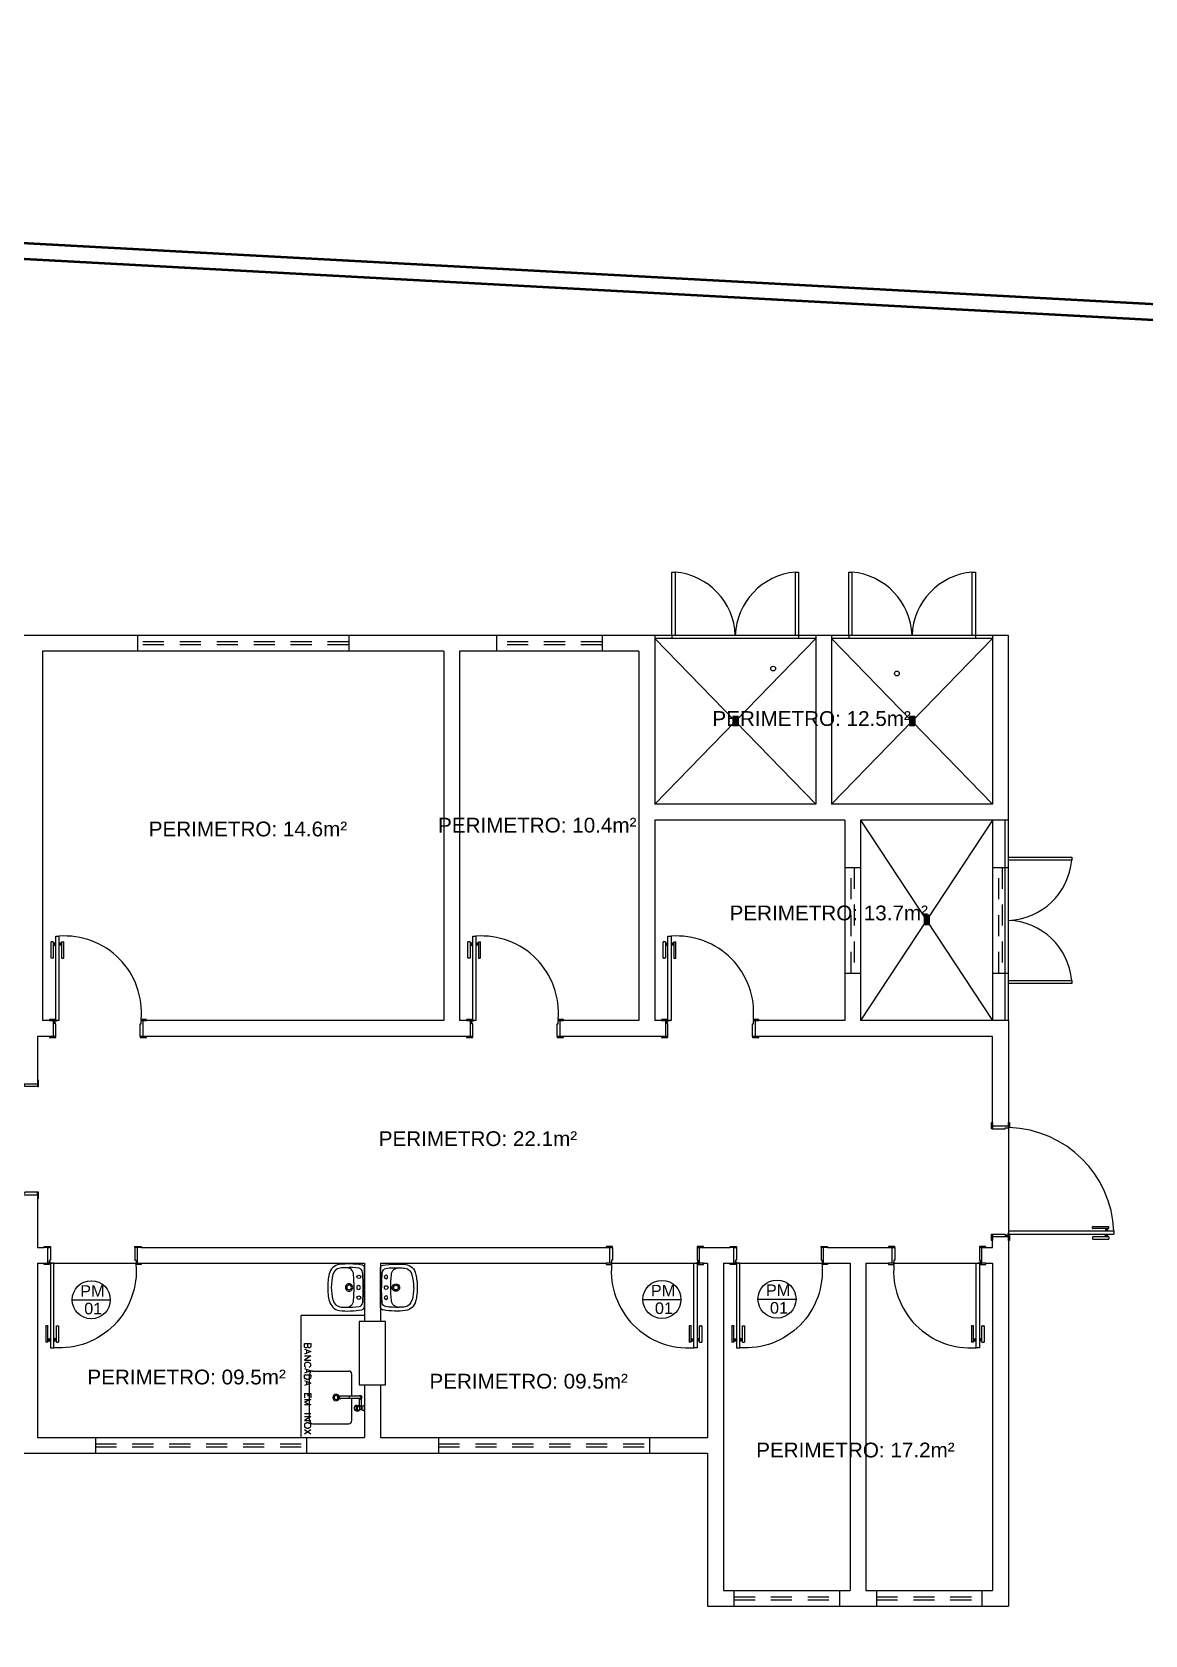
# Model space of a CAD drawing. Header units: millimetres. Extents: x 2125 to 3408, y 1171 to 1686.
# Drawn here: x 2162.32 to 2172.87, y 1482.67 to 1497.86 of the extents above; entities that cross this region are included whole.
import ezdxf

# ---------------------------------------------------------------- set-up
doc = ezdxf.new("R2010")
doc.units = ezdxf.units.MM
doc.linetypes.add('CONTORNO_QUADRO_T', pattern=[0.35, 0.2, -0.15])
for name, color, linetype in [('APCOZ', 7, 'Continuous'), ('APCOZ-I', 251, 'Continuous'), ('at_Entity', 7, 'Continuous'), ('ESQUADRIA', 3, 'Continuous'), ('ESQUADRIAS', 7, 'Continuous'), ('Esquadrias portas', 7, 'Continuous'), ('Esquadrias_Portas', 2, 'Continuous'), ('JANELA2', 1, 'Continuous'), ('Layout_Equipamentos', 7, 'Continuous'), ('PAREDE', 4, 'Continuous'), ('soleira piso', 7, 'Continuous'), ('TEXTO01', 7, 'Continuous'), ('TEXTO03', 2, 'Continuous'), ('VIDRO', 7, 'Continuous')]:
    doc.layers.add(name, color=color, linetype=linetype)
doc.styles.add('TEXTO1', font='swissko.ttf', dxfattribs={"width": 0.6, "height": 0.1})

# ---------------------------------------------------------------- blocks, each defined once
blk = doc.blocks.new('P80_02')
at = {"layer": 'ESQUADRIAS', "color": 3, "linetype": 'Continuous'}
for p, q in [((-0.02, 0.67), (-0.02, 0.821)), ((0, 0.821), (0, 0.67)), ((0.023, 0.78), (0.023, 0.82)), ((0.057, 0.78), (0.057, 0.82)), ((0.08, 0.821), (0.08, 0.67)), ((0.1, 0.67), (0.1, 0.821)), ((-0.003, 0.667), (-0.017, 0.667)), ((0.083, 0.667), (0.097, 0.667))]:
    blk.add_line(p, q, dxfattribs=at)
at = {"layer": 'ESQUADRIAS', "color": 3}
for p, q in [((0, 0.821), (-0.02, 0.821)), ((0, 0.81), (0.023, 0.81)), ((0, 0.8), (0.023, 0.8)), ((0, 0.79), (0.023, 0.79)), ((0.023, 0.82), (0.025, 0.82)), ((0.023, 0.78), (0.025, 0.78)), ((0.057, 0.82), (0.055, 0.82)), ((0.057, 0.78), (0.055, 0.78)), ((0.08, 0.81), (0.057, 0.81)), ((0.08, 0.8), (0.057, 0.8)), ((0.08, 0.79), (0.057, 0.79)), ((0.08, 0.821), (0.1, 0.821))]:
    blk.add_line(p, q, dxfattribs=at)
at = {"layer": 'ESQUADRIAS', "color": 2}
for p, q in [((0.025, 0.075), (0.025, 0.875)), ((0.025, 0.875), (0.055, 0.875)), ((0.055, 0.875), (0.055, 0.075)), ((0.055, 0.075), (0.025, 0.075))]:
    blk.add_line(p, q, dxfattribs=at)
at = {"layer": 'ESQUADRIAS'}
for p, q in [((0.016, 0.059), (0.016, 0.062)), ((0.032, 0.074), (0.029, 0.074))]:
    blk.add_line(p, q, dxfattribs=at)
at = {"layer": 'ESQUADRIAS', "color": 3}
for points in [[(0.015, 0.085), (-0.035, 0.085), (-0.035, 0.075), (0.015, 0.075)], [(0.885, 0.085), (0.835, 0.085), (0.835, 0.075), (0.885, 0.075)], [(0.025, -0.075), (0, -0.075), (-0.035, -0.075), (-0.035, -0.085), (0.025, -0.085)], [(0.885, -0.075), (0.825, -0.075), (0.825, -0.085), (0.885, -0.085)]]:
    blk.add_lwpolyline(points, close=True, dxfattribs=at)
at = {"layer": 'ESQUADRIAS', "color": 2}
for points in [[(0.025, 0.045), (0.015, 0.045), (0.015, 0.075), (0, 0.075), (0, -0.075), (0.025, -0.075)], [(0.825, 0.045), (0.835, 0.045), (0.835, 0.075), (0.85, 0.075), (0.85, -0.075), (0.825, -0.075)]]:
    blk.add_lwpolyline(points, close=True, dxfattribs=at)
at = {"layer": 'ESQUADRIAS', "color": 1}
for points in [[(0.016, 0.071, -0.236068), (0.015, 0.073), (0.015, 0.07), (0.015, 0.05), (0.016, 0.05)], [(0.02, 0.074, 0.236068), (0.017, 0.075), (0.02, 0.075), (0.04, 0.075), (0.04, 0.074)]]:
    blk.add_lwpolyline(points, format="xyb", close=True, dxfattribs=at)
at = {"layer": 'ESQUADRIAS'}
for points in [[(0.017, 0.063), (0.016, 0.062), (0.016, 0.062)], [(0.017, 0.058), (0.016, 0.059), (0.016, 0.059)], [(0.017, 0.06), (0.017, 0.06), (0.017, 0.058), (0.017, 0.058), (0.017, 0.063), (0.017, 0.063), (0.017, 0.06), (0.017, 0.06)], [(0.028, 0.073), (0.029, 0.074), (0.029, 0.074)], [(0.03, 0.073), (0.03, 0.073), (0.033, 0.073), (0.033, 0.073), (0.028, 0.073), (0.028, 0.073), (0.03, 0.073), (0.03, 0.073)], [(0.033, 0.073), (0.032, 0.074), (0.032, 0.074)]]:
    blk.add_lwpolyline(points, dxfattribs=at)
at = {"layer": 'ESQUADRIAS', "color": 1}
blk.add_circle((0.017, 0.073), 0.0025, dxfattribs=at)
at = {"layer": 'ESQUADRIAS'}
blk.add_arc((0.108, 0.148), 0.729, 355.0636, 94.2065, dxfattribs=at)
at = {"layer": 'ESQUADRIAS', "color": 3, "linetype": 'Continuous'}
for centre, start, end in [((-0.017, 0.67), 180, 260.5377), ((-0.003, 0.67), 260.5377, 360), ((0.083, 0.67), 180, 279.4623), ((0.097, 0.67), 279.4623, 0)]:
    blk.add_arc(centre, 0.003, start, end, dxfattribs=at)
blk = doc.blocks.new('new block2')
at = {"layer": 'ESQUADRIAS', "color": 3, "linetype": 'Continuous'}
for p, q in [((-0.135, 0.96), (-0.135, 1.111)), ((-0.115, 1.111), (-0.115, 0.96)), ((-0.092, 1.07), (-0.092, 1.11)), ((-0.058, 1.07), (-0.058, 1.11)), ((-0.035, 1.111), (-0.035, 0.96)), ((-0.015, 0.96), (-0.015, 1.111)), ((-0.118, 0.957), (-0.132, 0.957)), ((-0.032, 0.957), (-0.018, 0.957))]:
    blk.add_line(p, q, dxfattribs=at)
at = {"layer": 'ESQUADRIAS', "color": 3}
for p, q in [((-0.115, 1.111), (-0.135, 1.111)), ((-0.115, 1.1), (-0.092, 1.1)), ((-0.115, 1.09), (-0.092, 1.09)), ((-0.115, 1.08), (-0.092, 1.08)), ((-0.092, 1.11), (-0.09, 1.11)), ((-0.092, 1.07), (-0.09, 1.07)), ((-0.058, 1.11), (-0.06, 1.11)), ((-0.058, 1.07), (-0.06, 1.07)), ((-0.035, 1.1), (-0.058, 1.1)), ((-0.035, 1.09), (-0.058, 1.09)), ((-0.035, 1.08), (-0.058, 1.08)), ((-0.035, 1.111), (-0.015, 1.111))]:
    blk.add_line(p, q, dxfattribs=at)
at = {"layer": 'ESQUADRIAS', "color": 2}
for p, q in [((-0.09, 1.16), (-0.09, 0.16)), ((-0.09, 1.16), (-0.06, 1.16)), ((-0.06, 0.16), (-0.06, 1.16)), ((-0.09, 0.16), (-0.06, 0.16))]:
    blk.add_line(p, q, dxfattribs=at)
at = {"layer": 'ESQUADRIAS'}
for p, q in [((-0.066, 0.159), (-0.063, 0.159)), ((-0.052, 0.144), (-0.052, 0.147))]:
    blk.add_line(p, q, dxfattribs=at)
at = {"layer": 'ESQUADRIAS', "color": 3}
for points in [[(-1.12, 0.17), (-1.07, 0.17), (-1.07, 0.16), (-1.12, 0.16)], [(-0.05, 0.17), (0, 0.17), (0, 0.16), (-0.05, 0.16)], [(-1.12, 0.01), (-1.06, 0.01), (-1.06, 0), (-1.12, 0)], [(-0.06, 0.01), (-0.035, 0.01), (0, 0.01), (0, 0), (-0.06, 0)]]:
    blk.add_lwpolyline(points, close=True, dxfattribs=at)
at = {"layer": 'ESQUADRIAS', "color": 2}
for points in [[(-1.06, 0.13), (-1.07, 0.13), (-1.07, 0.16), (-1.085, 0.16), (-1.085, 0.01), (-1.06, 0.01)], [(-0.06, 0.13), (-0.05, 0.13), (-0.05, 0.16), (-0.035, 0.16), (-0.035, 0.01), (-0.06, 0.01)]]:
    blk.add_lwpolyline(points, close=True, dxfattribs=at)
at = {"layer": 'ESQUADRIAS', "color": 1}
for points in [[(-0.054, 0.159, -0.236068), (-0.052, 0.16), (-0.055, 0.16), (-0.075, 0.16), (-0.075, 0.159)], [(-0.051, 0.156, 0.236068), (-0.05, 0.158), (-0.05, 0.155), (-0.05, 0.135), (-0.051, 0.135)]]:
    blk.add_lwpolyline(points, format="xyb", close=True, dxfattribs=at)
at = {"layer": 'ESQUADRIAS'}
for points in [[(-0.067, 0.158), (-0.066, 0.159), (-0.066, 0.159)], [(-0.065, 0.158), (-0.065, 0.158), (-0.067, 0.158), (-0.067, 0.158), (-0.062, 0.158), (-0.062, 0.158), (-0.065, 0.158), (-0.065, 0.158)], [(-0.062, 0.158), (-0.063, 0.159), (-0.063, 0.159)], [(-0.052, 0.148), (-0.052, 0.147), (-0.051, 0.147)], [(-0.052, 0.145), (-0.052, 0.145), (-0.052, 0.143), (-0.052, 0.143), (-0.052, 0.148), (-0.052, 0.148), (-0.052, 0.145), (-0.052, 0.145)], [(-0.052, 0.143), (-0.052, 0.144), (-0.051, 0.144)]]:
    blk.add_lwpolyline(points, dxfattribs=at)
at = {"layer": 'ESQUADRIAS', "color": 1}
blk.add_circle((-0.052, 0.158), 0.0025, dxfattribs=at)
at = {"layer": 'ESQUADRIAS', "color": 3, "linetype": 'Continuous'}
for centre, start, end in [((-0.132, 0.96), 180, 260.5377), ((-0.118, 0.96), 260.5377, 360), ((-0.032, 0.96), 180, 279.4623), ((-0.018, 0.96), 279.4623, 0)]:
    blk.add_arc(centre, 0.003, start, end, dxfattribs=at)
at = {"layer": 'Esquadrias portas'}
blk.add_arc((-0.047, 0.137), 1.024, 92.4121, 178.1744, dxfattribs=at)
blk = doc.blocks.new('new block12')
at = {"layer": 'at_Entity', "color": 0}
for p, q in [((-0.19, 0), (0, 0)), ((-0.114, 0.055), (-0.108, 0.066)), ((-0.108, 0.042), (-0.114, 0.055)), ((-0.108, 0.066), (-0.097, 0.072)), ((-0.097, 0.036), (-0.108, 0.042)), ((-0.097, 0.072), (-0.085, 0.066)), ((-0.085, 0.042), (-0.097, 0.036)), ((-0.085, 0.066), (-0.08, 0.055)), ((-0.08, 0.055), (-0.085, 0.042)), ((-0.063, 0), (0.125, 0)), ((0, 0), (0.193, 0)), ((0.083, 0.055), (0.087, 0.066)), ((0.087, 0.042), (0.083, 0.055)), ((0.087, 0.066), (0.099, 0.072)), ((0.099, 0.036), (0.087, 0.042)), ((0.099, 0.072), (0.11, 0.066)), ((0.11, 0.042), (0.099, 0.036)), ((0.11, 0.066), (0.116, 0.055)), ((0.116, 0.055), (0.11, 0.042))]:
    blk.add_line(p, q, dxfattribs=at)
for centre, radius, start, end in [((-0.104, 0.219), 0.117, 102.514, 169.9443), ((-0.012, -0.125), 0.474, 88.698, 104.4219), ((0.014, -0.261), 0.577, 91.3524, 103.5038), ((0.01, -0.125), 0.474, 75.6368, 91.3415), ((-0.013, -0.257), 0.572, 76.4579, 88.6966), ((0.108, 0.225), 0.111, 7.7196, 79.5925), ((0.53, 0.153), 0.754, 173.4134, 189.6929), ((0.425, 0.149), 0.614, 177.3231, 189.2415), ((0.123, 0.188), 0.311, 171.3221, 181.8265), ((-0.117, 0.174), 0.0716, 176.6025, 219.5997), ((-0.102, 0.216), 0.0847, 102.9461, 167.2809), ((-0.001, 0.147), 0.0349, 150.0032, 209.9968), ((-0.001, 0.147), 0.0349, 90, 149.9929), ((-0.001, 0.147), 0.0222, 90, 180), ((-0.001, 0.147), 0.0349, 29.9968, 89.9993), ((-0.001, 0.147), 0.0222, 360, 90), ((-0.001, 0.147), 0.0349, 330.0032, 29.9968), ((0.105, 0.222), 0.0784, 8.4194, 78.3837), ((0.108, 0.173), 0.0781, 324.6525, 2.8394), ((-0.262, 0.132), 0.45, 349.782, 5.7972), ((-0.133, 0.188), 0.319, 357.9946, 8.1696), ((-0.531, 0.154), 0.753, 350.2791, 6.5765), ((-0.165, 0.045), 0.0522, 200.5417, 238.93), ((-0.143, 0.057), 0.0385, 188.7558, 265.6127), ((-0.121, 0.171), 0.0667, 220.3438, 269.4487), ((-0.007, 1.728), 1.716, 265.3753, 270.2103), ((0.002, 1.574), 1.475, 265.1896, 269.9391), ((-0.001, 0.147), 0.0349, 209.9968, 269.9993), ((-0.001, 0.147), 0.0222, 180, 270), ((-0.001, 0.056), 0.018, 150.0128, 209.9872), ((-0.001, 0.056), 0.018, 90, 150.0398), ((-0.001, 0.056), 0.018, 210.0191, 270.0367), ((-0.001, 0.147), 0.0222, 270.0097, 360), ((-0.001, 0.147), 0.0349, 270, 329.9929), ((-0.001, 1.452), 1.353, 270.0208, 275.0951), ((-0.001, 0.056), 0.018, 30.0191, 90.0367), ((-0.001, 0.056), 0.018, 270, 330.0398), ((-0.001, 1.892), 1.879, 270, 274.4144), ((-0.001, 0.056), 0.018, 330.0128, 29.9872), ((0.123, 0.168), 0.0631, 266.7732, 320.7547), ((0.141, 0.059), 0.0402, 273.114, 350.3928), ((0.174, 0.034), 0.0386, 297.8673, 348.5693)]:
    blk.add_arc(centre, radius, start, end, dxfattribs=at)
blk = doc.blocks.new('new block20')
at = {"layer": 'at_Entity', "color": 0}
for p, q in [((0.026, 0.048), (-0.024, 0.048)), ((-0.024, 0.048), (-0.024, -0.039)), ((0.026, 0.039), (-0.024, 0.039)), ((0.026, 0.031), (-0.024, 0.031)), ((0.026, 0.02), (-0.024, 0.02)), ((0.026, 0.01), (-0.024, 0.01)), ((0.026, 0.001), (-0.024, 0.001)), ((0.026, 0.048), (0.026, -0.039)), ((0.026, -0.01), (-0.024, -0.01)), ((0.026, -0.02), (-0.024, -0.02)), ((0.026, -0.031), (-0.024, -0.031)), ((-0.024, -0.039), (0.026, -0.039))]:
    blk.add_line(p, q, dxfattribs=at)

msp = doc.modelspace()

# ---------------------------------------------------------------- hatches: boundary and pattern name
at = {"layer": 'TEXTO01'}
h = msp.add_hatch(dxfattribs=at)
h.set_pattern_fill('ANGLE', color=256)
h.set_pattern_definition([(0, (-115.812, 609.221), (0, 6.985), [5.08, -1.905]), (90, (-115.812, 609.221), (-6.985, 4e-16), [5.08, -1.905])])
h.paths.add_polyline_path([(2169.368, 1491.8265, 1), (2169.3224, 1491.8265, 1)])
h = msp.add_hatch(dxfattribs=at)
h.set_pattern_fill('ANGLE', color=256)
h.set_pattern_definition([(0, (-114.639, 609.1746), (0, 6.985), [5.08, -1.905]), (90, (-114.639, 609.1746), (-6.985, 4e-16), [5.08, -1.905])])
h.paths.add_polyline_path([(2170.5409, 1491.7801, 1), (2170.4953, 1491.7801, 1)])

# ---------------------------------------------------------------- linework, layer by layer
at = {"lineweight": 50}
msp.add_lwpolyline([(2125.1992, 1497.8578), (2125.1992, 1470.736), (2185.6413, 1470.7338), (2186.2644, 1494.5578), (2125.1992, 1497.8578)], dxfattribs=at)
msp.add_lwpolyline([(2125.3492, 1497.6995), (2125.3492, 1470.886), (2185.4951, 1470.8838), (2186.1106, 1494.4159)], close=True, dxfattribs=at)
at = {"layer": 'APCOZ'}
for p, q in [((2165.4193, 1484.9307), (2165.2483, 1484.9307)), ((2165.4193, 1484.9107), (2165.2483, 1484.9107)), ((2165.3943, 1484.8442), (2165.4159, 1484.8442)), ((2165.4234, 1484.9067), (2165.4234, 1484.8419)), ((2165.4526, 1484.8016), (2165.4284, 1484.8016)), ((2165.4434, 1484.9067), (2165.4434, 1484.8368)), ((2165.4526, 1484.8368), (2165.4434, 1484.8368)), ((2165.4526, 1484.8368), (2165.4741, 1484.8476)), ((2165.4526, 1484.8016), (2165.4741, 1484.7909)), ((2165.3943, 1484.7942), (2165.4159, 1484.7942))]:
    msp.add_line(p, q, dxfattribs=at)
at = {"layer": 'APCOZ', "linetype": 'Continuous'}
for points in [[(2165.3939, 1484.8442, 0), (2165.3907, 1484.8437, 0), (2165.3876, 1484.8423, 0), (2165.3848, 1484.8402, 0), (2165.3823, 1484.8375, 0), (2165.3801, 1484.8341, 0), (2165.3785, 1484.8302, 0), (2165.3773, 1484.8259, 0), (2165.3768, 1484.8215, 0), (2165.3768, 1484.8169, 0), (2165.3773, 1484.8125, 0), (2165.3785, 1484.8082, 0), (2165.3801, 1484.8044, 0), (2165.3823, 1484.801, 0), (2165.3848, 1484.7982, 0), (2165.3876, 1484.7961, 0), (2165.3907, 1484.7948, 0), (2165.3939, 1484.7942, 0)], [(2165.4234, 1484.8419, 0), (2165.4219, 1484.8427, 0), (2165.4205, 1484.8434, 0), (2165.419, 1484.8438, 0), (2165.4175, 1484.8441, 0), (2165.4159, 1484.8442, 0)], [(2165.4159, 1484.7942, 0), (2165.4187, 1484.7945, 0), (2165.4214, 1484.7955, 0), (2165.424, 1484.797, 0), (2165.4263, 1484.799, 0), (2165.4284, 1484.8016, 0)]]:
    msp.add_polyline3d(points, dxfattribs=at)
at = {"layer": 'APCOZ'}
for centre, radius, start, end in [((2165.2434, 1484.9207), 0.0112, 63.72082, 296.27918), ((2165.4334, 1484.9207), 0.0173, 125.4187, 144.58128), ((2165.4334, 1484.9207), 0.0173, 215.41872, 234.5813), ((2165.4334, 1484.9207), 0.0173, 54.5813, 125.4187), ((2165.4334, 1484.9207), 0.0173, 305.4187, 54.5813)]:
    msp.add_arc(centre, radius, start, end, dxfattribs=at)
at = {"layer": 'APCOZ-I'}
for p, q in [((2165.2483, 1484.9307), (2165.2434, 1484.9307)), ((2165.2483, 1484.9107), (2165.2434, 1484.9107)), ((2165.4081, 1484.8349), (2165.4295, 1484.8349)), ((2165.4081, 1484.8036), (2165.4295, 1484.8036)), ((2165.437, 1484.9307), (2165.4193, 1484.9307)), ((2165.437, 1484.9107), (2165.4193, 1484.9107)), ((2165.4434, 1484.8368), (2165.4284, 1484.8368)), ((2165.4526, 1484.8016), (2165.4526, 1484.8368))]:
    msp.add_line(p, q, dxfattribs=at)
at = {"layer": 'APCOZ-I', "linetype": 'Continuous'}
for points in [[(2165.3907, 1484.7997, 0), (2165.3929, 1484.8001, 0), (2165.3949, 1484.8013, 0), (2165.3968, 1484.8032, 0), (2165.3985, 1484.8058, 0), (2165.3998, 1484.8089, 0), (2165.4007, 1484.8125, 0), (2165.4013, 1484.8163, 0), (2165.4014, 1484.8202, 0), (2165.4011, 1484.8241, 0), (2165.4003, 1484.8278, 0), (2165.3992, 1484.8311, 0), (2165.3977, 1484.834, 0), (2165.3959, 1484.8362, 0), (2165.3939, 1484.8378, 0), (2165.3918, 1484.8386, 0), (2165.3896, 1484.8386, 0), (2165.3875, 1484.8378, 0), (2165.3855, 1484.8362, 0), (2165.3838, 1484.834, 0), (2165.3823, 1484.8311, 0), (2165.3811, 1484.8278, 0), (2165.3804, 1484.8241, 0), (2165.38, 1484.8202, 0), (2165.3802, 1484.8163, 0), (2165.3807, 1484.8125, 0), (2165.3816, 1484.8089, 0), (2165.383, 1484.8058, 0), (2165.3846, 1484.8032, 0), (2165.3865, 1484.8013, 0), (2165.3886, 1484.8001, 0), (2165.3907, 1484.7997, 0)], [(2165.3939, 1484.7942, 0), (2165.3969, 1484.7945, 0), (2165.3999, 1484.7955, 0), (2165.4027, 1484.7972, 0), (2165.4053, 1484.7996, 0), (2165.4075, 1484.8026, 0)], [(2165.4075, 1484.8359, 0), (2165.4053, 1484.8387, 0), (2165.4029, 1484.8411, 0), (2165.4002, 1484.8428, 0), (2165.3973, 1484.8439, 0), (2165.3943, 1484.8442, 0)], [(2165.4284, 1484.8368, 0), (2165.4275, 1484.838, 0), (2165.4266, 1484.8391, 0), (2165.4255, 1484.8402, 0), (2165.4245, 1484.8411, 0), (2165.4234, 1484.8419, 0)], [(2165.4292, 1484.8356, 0), (2165.4291, 1484.8359, 0), (2165.4289, 1484.8361, 0), (2165.4288, 1484.8364, 0), (2165.4286, 1484.8366, 0), (2165.4284, 1484.8368, 0)], [(2165.4284, 1484.8016, 0), (2165.4286, 1484.8018, 0), (2165.4288, 1484.8021, 0), (2165.4289, 1484.8023, 0), (2165.4291, 1484.8026, 0), (2165.4292, 1484.8028, 0)]]:
    msp.add_polyline3d(points, dxfattribs=at)
at = {"layer": 'APCOZ-I'}
for centre, radius, start, end in [((2165.2434, 1484.9207), 0.01, 90, 270), ((2165.3098, 1484.9207), 0.0233, 334.55551, 25.44449), ((2165.4377, 1484.8192), 0.0335, 153.97489, 206.02511), ((2165.4058, 1484.8348), 0.002, 333.97489, 32.15591), ((2165.4058, 1484.8036), 0.002, 327.84409, 26.02511), ((2165.4334, 1484.9207), 0.0173, 234.5813, 305.4187), ((2165.4334, 1484.9207), 0.0126, 232.25181, 127.74819), ((2165.4823, 1484.8192), 0.0549, 164.31395, 195.68605), ((2165.4275, 1484.8346), 0.002, 344.31395, 31.56748), ((2165.4275, 1484.8038), 0.002, 328.43251, 15.68606), ((2165.4159, 1484.9207), 0.0233, 334.55551, 25.44449), ((2165.5236, 1484.8192), 0.0816, 167.53823, 192.46177), ((2165.7493, 1484.8192), 0.2786, 174.37523, 185.62477)]:
    msp.add_arc(centre, radius, start, end, dxfattribs=at)
at = {"layer": 'at_Entity', "color": 0}
for p, q in [((2164.8753, 1484.5409), (2164.8753, 1485.6974)), ((2164.9041, 1485.4048), (2164.9041, 1485.4323)), ((2164.9041, 1485.4323), (2164.9655, 1485.4323)), ((2164.9062, 1485.3963), (2164.9041, 1485.4048)), ((2164.9358, 1485.4048), (2164.9337, 1485.3963)), ((2164.9358, 1485.4048), (2164.9358, 1485.4323)), ((2164.9401, 1485.3963), (2164.9358, 1485.4048)), ((2164.9655, 1485.4048), (2164.9634, 1485.3963)), ((2164.9655, 1485.4323), (2164.9655, 1485.4048)), ((2164.9041, 1485.3773), (2164.9655, 1485.354)), ((2164.9655, 1485.354), (2164.9041, 1485.3307)), ((2164.9041, 1485.3159), (2164.9655, 1485.3159)), ((2164.9655, 1485.3159), (2164.9041, 1485.2736)), ((2164.9041, 1485.2736), (2164.9655, 1485.2736)), ((2164.9105, 1485.3921), (2164.9062, 1485.3963)), ((2164.9147, 1485.39), (2164.9105, 1485.3921)), ((2164.9253, 1485.39), (2164.9147, 1485.39)), ((2164.9274, 1485.2524), (2164.9189, 1485.2503)), ((2164.9295, 1485.3921), (2164.9253, 1485.39)), ((2164.9253, 1485.3688), (2164.9253, 1485.3392)), ((2164.9422, 1485.2524), (2164.9274, 1485.2524)), ((2164.9337, 1485.3963), (2164.9295, 1485.3921)), ((2164.9422, 1485.3921), (2164.9401, 1485.3963)), ((2164.9485, 1485.39), (2164.9422, 1485.3921)), ((2164.9507, 1485.2503), (2164.9422, 1485.2524)), ((2164.9549, 1485.39), (2164.9485, 1485.39)), ((2164.9591, 1485.3921), (2164.9549, 1485.39)), ((2164.9634, 1485.3963), (2164.9591, 1485.3921)), ((2164.9062, 1485.2418), (2164.9041, 1485.2355)), ((2164.9041, 1485.2355), (2164.9041, 1485.2228)), ((2164.9041, 1485.2228), (2164.9062, 1485.2164)), ((2164.9041, 1485.1953), (2164.9655, 1485.172)), ((2164.9655, 1485.172), (2164.9041, 1485.1487)), ((2164.9041, 1485.1339), (2164.9655, 1485.1339)), ((2164.9041, 1485.1128), (2164.9041, 1485.1339)), ((2164.9062, 1485.1043), (2164.9041, 1485.1128)), ((2164.9126, 1485.2461), (2164.9062, 1485.2418)), ((2164.9062, 1485.2164), (2164.9126, 1485.2101)), ((2164.9126, 1485.0979), (2164.9062, 1485.1043)), ((2164.9189, 1485.2503), (2164.9126, 1485.2461)), ((2164.9126, 1485.2101), (2164.9189, 1485.208)), ((2164.9253, 1485.1868), (2164.9253, 1485.1572)), ((2164.957, 1485.2461), (2164.9507, 1485.2503)), ((2164.9507, 1485.208), (2164.957, 1485.2101)), ((2164.9535, 1484.7008), (2164.9535, 1485.141)), ((2164.9634, 1485.2418), (2164.957, 1485.2461)), ((2164.957, 1485.2101), (2164.9634, 1485.2164)), ((2164.9634, 1485.1043), (2164.957, 1485.0979)), ((2164.9655, 1485.2355), (2164.9634, 1485.2418)), ((2164.9634, 1485.2164), (2164.9655, 1485.2228)), ((2164.9655, 1485.1128), (2164.9634, 1485.1043)), ((2164.9655, 1485.2228), (2164.9655, 1485.2355)), ((2164.9655, 1485.1339), (2164.9655, 1485.1128)), ((2164.9832, 1485.1706), (2165.3239, 1485.1706)), ((2165.3535, 1484.9307), (2165.3535, 1485.141)), ((2164.9041, 1485.081), (2164.9655, 1485.0556)), ((2164.9655, 1485.0556), (2164.9041, 1485.0323)), ((2164.9041, 1484.9562), (2164.9655, 1484.9562)), ((2164.9041, 1484.9562), (2164.9041, 1484.916)), ((2164.9189, 1485.0958), (2164.9126, 1485.0979)), ((2164.9274, 1485.0916), (2164.9189, 1485.0958)), ((2164.9253, 1485.0704), (2164.9253, 1485.0408)), ((2164.9422, 1485.0916), (2164.9274, 1485.0916)), ((2164.9358, 1484.9562), (2164.9358, 1484.9308)), ((2164.9507, 1485.0958), (2164.9422, 1485.0916)), ((2164.957, 1485.0979), (2164.9507, 1485.0958)), ((2164.9655, 1484.9562), (2164.9655, 1484.916)), ((2164.9041, 1484.899), (2164.9655, 1484.899)), ((2164.9655, 1484.899), (2164.9041, 1484.8758)), ((2164.9041, 1484.8758), (2164.9655, 1484.8504)), ((2164.9655, 1484.8504), (2164.9041, 1484.8504)), ((2165.3535, 1484.7008), (2165.3535, 1484.9107)), ((2164.9655, 1484.7657), (2164.9041, 1484.7657)), ((2164.9041, 1484.7403), (2164.9655, 1484.7403)), ((2164.9655, 1484.7403), (2164.9041, 1484.7001)), ((2164.9041, 1484.7001), (2164.9655, 1484.7001)), ((2164.9062, 1484.6663), (2164.9041, 1484.6599)), ((2164.9041, 1484.6599), (2164.9041, 1484.6493)), ((2164.9041, 1484.6493), (2164.9062, 1484.643)), ((2164.9126, 1484.6726), (2164.9062, 1484.6663)), ((2164.9189, 1484.6747), (2164.9126, 1484.6726)), ((2164.9274, 1484.679), (2164.9189, 1484.6747)), ((2164.9422, 1484.679), (2164.9274, 1484.679)), ((2164.9507, 1484.6747), (2164.9422, 1484.679)), ((2164.957, 1484.6726), (2164.9507, 1484.6747)), ((2164.9634, 1484.6663), (2164.957, 1484.6726)), ((2164.9655, 1484.6599), (2164.9634, 1484.6663)), ((2164.9634, 1484.643), (2164.9655, 1484.6493)), ((2164.9655, 1484.6493), (2164.9655, 1484.6599)), ((2164.9832, 1484.6712), (2165.3239, 1484.6712)), ((2164.9655, 1484.6134), (2164.9041, 1484.571)), ((2164.9655, 1484.571), (2164.9041, 1484.6134)), ((2164.9062, 1484.643), (2164.9126, 1484.6366)), ((2164.9126, 1484.6366), (2164.9189, 1484.6345)), ((2164.9189, 1484.6345), (2164.9274, 1484.6303)), ((2164.9274, 1484.6303), (2164.9422, 1484.6303)), ((2164.9422, 1484.6303), (2164.9507, 1484.6345)), ((2164.9507, 1484.6345), (2164.957, 1484.6366)), ((2164.957, 1484.6366), (2164.9634, 1484.643))]:
    msp.add_line(p, q, dxfattribs=at)
for centre, radius, start, end in [((2164.9824, 1485.1417), 0.0289, 88.51608, 181.48392), ((2165.3263, 1485.1434), 0.0273, 354.97241, 95.02759), ((2165.2043, 1484.9198), 0.0307, 90, 180), ((2165.2043, 1484.9198), 0.0307, 360, 90), ((2165.2043, 1484.9198), 0.0307, 180, 270), ((2165.2043, 1484.9198), 0.018, 90, 180), ((2165.2043, 1484.9198), 0.018, 180, 270), ((2165.2043, 1484.9198), 0.018, 360, 90), ((2165.2043, 1484.9198), 0.018, 270, 0), ((2165.2043, 1484.9198), 0.0307, 270, 0), ((2164.9824, 1484.7001), 0.0289, 178.51591, 271.48409), ((2165.3228, 1484.7019), 0.0307, 270, 0)]:
    msp.add_arc(centre, radius, start, end, dxfattribs=at)
at = {"layer": 'ESQUADRIA', "linetype": 'CONTORNO_QUADRO_T'}
for p, q in [((2165.3241, 1492.0809), (2163.3241, 1492.0809)), ((2165.3241, 1492.0509), (2163.3241, 1492.0509)), ((2167.7241, 1492.0809), (2166.7241, 1492.0809)), ((2167.7241, 1492.0509), (2166.7241, 1492.0509)), ((2170.0841, 1488.9409), (2170.0841, 1489.9409)), ((2170.1141, 1489.9409), (2170.1141, 1488.9409)), ((2171.4841, 1488.9409), (2171.4841, 1489.9409)), ((2171.5141, 1489.9409), (2171.5141, 1488.9409)), ((2162.9241, 1484.4809), (2164.9241, 1484.4809)), ((2162.9241, 1484.4509), (2164.9241, 1484.4509)), ((2166.1741, 1484.4809), (2168.1741, 1484.4809)), ((2166.1741, 1484.4509), (2168.1741, 1484.4509)), ((2168.9741, 1483.0309), (2169.9741, 1483.0309)), ((2168.9741, 1483.0009), (2169.9741, 1483.0009)), ((2170.3241, 1483.0309), (2171.3241, 1483.0309)), ((2170.3241, 1483.0009), (2171.3241, 1483.0009))]:
    msp.add_line(p, q, dxfattribs=at)
at = {"layer": 'Esquadrias portas'}
for centre, start, end in [((2168.362, 1492.1182), 2.07786, 84.98454), ((2169.6112, 1492.1182), 95.01546, 177.92214), ((2170.037, 1492.1182), 2.07786, 84.98454), ((2171.2862, 1492.1182), 95.01546, 177.92214), ((2171.5514, 1490.0655), 272.07786, 354.98454), ((2171.5514, 1488.8162), 5.01546, 87.92214)]:
    msp.add_arc(centre, 0.6251, start, end, dxfattribs=at)
at = {"layer": 'Esquadrias_Portas'}
for p, q in [((2168.3866, 1492.1409), (2168.3866, 1492.1109)), ((2169.5866, 1492.1409), (2169.5866, 1492.1109)), ((2170.0616, 1492.1409), (2170.0616, 1492.1109)), ((2171.2616, 1492.1409), (2171.2616, 1492.1109))]:
    msp.add_line(p, q, dxfattribs=at)
for points in [[(2168.3866, 1492.1409), (2168.3866, 1492.7409), (2168.4166, 1492.7409), (2168.4166, 1492.1409), (2168.3866, 1492.1409)], [(2169.5566, 1492.1409), (2169.5566, 1492.7409), (2169.5866, 1492.7409), (2169.5866, 1492.1409), (2169.5566, 1492.1409)], [(2170.0616, 1492.1409), (2170.0616, 1492.7409), (2170.0916, 1492.7409), (2170.0916, 1492.1409), (2170.0616, 1492.1409)], [(2171.2316, 1492.1409), (2171.2316, 1492.7409), (2171.2616, 1492.7409), (2171.2616, 1492.1409), (2171.2316, 1492.1409)], [(2171.5741, 1490.0409), (2172.1741, 1490.0409), (2172.1741, 1490.0109), (2171.5741, 1490.0109), (2171.5741, 1490.0409)], [(2171.5741, 1488.8709), (2172.1741, 1488.8709), (2172.1741, 1488.8409), (2171.5741, 1488.8409), (2171.5741, 1488.8709)]]:
    msp.add_lwpolyline(points, dxfattribs=at)
at = {"layer": 'JANELA2', "linetype": 'Continuous'}
for p, q in [((2163.3241, 1492.1409), (2163.3241, 1491.9909)), ((2165.3241, 1492.1409), (2165.3241, 1491.9909)), ((2166.7241, 1492.1409), (2166.7241, 1491.9909)), ((2167.7241, 1492.1409), (2167.7241, 1491.9909))]:
    msp.add_line(p, q, dxfattribs=at)
at = {"layer": 'JANELA2'}
for p, q in [((2170.0241, 1489.9409), (2170.1741, 1489.9409)), ((2171.4241, 1489.9409), (2171.5741, 1489.9409)), ((2170.0241, 1488.9409), (2170.1741, 1488.9409)), ((2171.4241, 1488.9409), (2171.5741, 1488.9409)), ((2162.9241, 1484.5409), (2162.9241, 1484.3909)), ((2164.9241, 1484.5409), (2164.9241, 1484.3909)), ((2166.1741, 1484.5409), (2166.1741, 1484.3909)), ((2168.1741, 1484.5409), (2168.1741, 1484.3909)), ((2168.9741, 1483.0909), (2168.9741, 1482.9409)), ((2169.9741, 1483.0909), (2169.9741, 1482.9409)), ((2170.3241, 1483.0909), (2170.3241, 1482.9409)), ((2171.3241, 1483.0909), (2171.3241, 1482.9409))]:
    msp.add_line(p, q, dxfattribs=at)
at = {"layer": 'Layout_Equipamentos'}
for p, q in [((2168.2241, 1492.1109), (2169.7491, 1490.5409)), ((2168.2241, 1490.5409), (2169.7491, 1492.1109)), ((2169.8991, 1490.5409), (2171.4241, 1492.1109)), ((2171.4241, 1490.5409), (2169.8991, 1492.1109)), ((2170.1741, 1490.3909), (2171.4241, 1488.4909)), ((2171.4241, 1490.3909), (2170.1741, 1488.4909)), ((2165.4741, 1485.6974), (2164.8753, 1485.6974)), ((2170.0741, 1483.9909), (2170.0741, 1483.0909))]:
    msp.add_line(p, q, dxfattribs=at)
at = {"layer": 'PAREDE', "linetype": 'Continuous'}
for p, q in [((2168.2241, 1492.1409), (2138.1741, 1492.1409)), ((2168.2241, 1492.1409), (2168.2241, 1490.5409)), ((2169.8991, 1492.1409), (2169.7491, 1492.1409)), ((2169.7491, 1492.1409), (2169.7491, 1490.5409)), ((2169.8991, 1492.1409), (2169.8991, 1490.5409)), ((2171.5741, 1492.1409), (2171.4241, 1492.1409)), ((2171.4241, 1492.1409), (2171.4241, 1490.5409)), ((2166.2241, 1491.9909), (2162.4241, 1491.9909)), ((2162.4241, 1491.9909), (2162.4241, 1488.4909)), ((2166.2241, 1491.9909), (2166.2241, 1488.4909)), ((2168.0741, 1491.9909), (2166.3741, 1491.9909)), ((2166.3741, 1491.9909), (2166.3741, 1488.4909)), ((2168.0741, 1491.9909), (2168.0741, 1488.4909)), ((2169.7491, 1490.5409), (2168.2241, 1490.5409)), ((2171.4241, 1490.5409), (2169.8991, 1490.5409)), ((2170.0241, 1490.3909), (2168.2241, 1490.3909)), ((2168.2241, 1490.3909), (2168.2241, 1488.4909)), ((2170.0241, 1490.3909), (2170.0241, 1488.4909)), ((2171.5741, 1490.3909), (2170.1741, 1490.3909)), ((2170.1741, 1490.3909), (2170.1741, 1488.4909)), ((2171.4241, 1490.3909), (2171.4241, 1488.4909)), ((2162.4891, 1488.4909), (2162.4241, 1488.4909)), ((2166.2241, 1488.4909), (2163.4091, 1488.4909)), ((2166.4391, 1488.4909), (2166.3741, 1488.4909)), ((2168.0741, 1488.4909), (2167.3591, 1488.4909)), ((2168.2891, 1488.4909), (2168.2241, 1488.4909)), ((2170.0241, 1488.4909), (2169.2091, 1488.4909)), ((2171.5741, 1488.4909), (2170.1741, 1488.4909)), ((2171.5741, 1488.4909), (2171.5741, 1487.5259)), ((2162.3741, 1488.3409), (2162.3741, 1487.9259)), ((2162.4891, 1488.3409), (2162.3741, 1488.3409)), ((2166.4391, 1488.3409), (2163.4091, 1488.3409)), ((2168.2891, 1488.3409), (2167.3591, 1488.3409)), ((2171.4241, 1488.3409), (2169.2091, 1488.3409)), ((2171.4241, 1487.5259), (2171.4241, 1488.3409)), ((2162.3741, 1486.8059), (2162.3741, 1486.3409)), ((2171.4241, 1486.3409), (2171.4241, 1486.4059)), ((2171.5741, 1486.4059), (2171.5741, 1482.9409)), ((2162.3741, 1486.1909), (2162.3741, 1484.5409)), ((2165.4741, 1486.1909), (2165.4741, 1485.6409)), ((2165.6241, 1486.1909), (2165.6241, 1485.6409)), ((2168.7241, 1486.1909), (2168.7241, 1484.5409)), ((2168.8741, 1486.1909), (2168.8741, 1483.0909)), ((2170.0741, 1486.1909), (2170.0741, 1483.0909)), ((2170.2241, 1486.1909), (2170.2241, 1483.0909)), ((2171.4241, 1486.1909), (2171.4241, 1483.0909)), ((2165.4741, 1485.0409), (2165.4741, 1484.5409)), ((2165.6241, 1485.0409), (2165.6241, 1484.5409)), ((2168.7241, 1484.3909), (2168.7241, 1482.9409))]:
    msp.add_line(p, q, dxfattribs=at)
at = {"layer": 'PAREDE'}
for p, q in [((2171.5741, 1490.3909), (2171.5741, 1492.1409)), ((2162.3741, 1486.3409), (2162.4391, 1486.3409)), ((2163.3591, 1486.3409), (2167.7641, 1486.3409)), ((2168.6841, 1486.3409), (2168.9391, 1486.3409)), ((2169.8591, 1486.3409), (2170.4391, 1486.3409)), ((2171.3591, 1486.3409), (2171.4241, 1486.3409)), ((2162.3741, 1486.1909), (2162.4391, 1486.1909)), ((2163.3591, 1486.1909), (2165.4741, 1486.1909)), ((2165.6241, 1486.1909), (2167.7641, 1486.1909)), ((2168.6841, 1486.1909), (2168.7241, 1486.1909)), ((2168.8741, 1486.1909), (2168.9391, 1486.1909)), ((2169.8091, 1486.1909), (2169.8241, 1486.1909)), ((2169.8591, 1486.1909), (2170.0741, 1486.1909)), ((2170.2241, 1486.1909), (2170.4391, 1486.1909)), ((2171.3591, 1486.1909), (2171.4241, 1486.1909)), ((2162.3741, 1484.5409), (2165.4741, 1484.5409)), ((2165.6241, 1484.5409), (2168.7241, 1484.5409)), ((2159.7741, 1484.3909), (2168.7241, 1484.3909)), ((2168.8741, 1483.0909), (2170.0741, 1483.0909)), ((2170.2241, 1483.0909), (2171.4241, 1483.0909)), ((2168.7241, 1482.9409), (2171.5741, 1482.9409))]:
    msp.add_line(p, q, dxfattribs=at)
at = {"layer": 'soleira piso'}
for p, q in [((2171.5741, 1487.4759), (2171.5741, 1486.4959)), ((2162.5291, 1486.1909), (2163.3091, 1486.1909)), ((2167.8141, 1486.1909), (2168.5941, 1486.1909)), ((2169.0291, 1486.1909), (2169.8091, 1486.1909)), ((2170.4891, 1486.1909), (2171.2691, 1486.1909))]:
    msp.add_line(p, q, dxfattribs=at)
at = {"layer": 'TEXTO01'}
for p, q in [((2162.7046, 1485.8457), (2163.0654, 1485.8457)), ((2168.1115, 1485.849), (2168.4723, 1485.849)), ((2169.2016, 1485.8524), (2169.5624, 1485.8524)), ((2165.4241, 1485.6409), (2165.4241, 1485.0409)), ((2165.6741, 1485.6409), (2165.4241, 1485.6409)), ((2165.6741, 1485.0409), (2165.6741, 1485.6409)), ((2165.4241, 1485.0409), (2165.6741, 1485.0409))]:
    msp.add_line(p, q, dxfattribs=at)
for centre, radius in [((2169.3452, 1491.8265), 0.0228), ((2170.5181, 1491.7801), 0.0228), ((2162.885, 1485.8457), 0.1804), ((2168.2919, 1485.849), 0.1804), ((2169.382, 1485.8524), 0.1804)]:
    msp.add_circle(centre, radius, dxfattribs=at)
at = {"layer": 'VIDRO', "linetype": 'Continuous'}
for p, q in [((2169.7491, 1492.1409), (2168.2241, 1492.1409)), ((2169.7491, 1492.1109), (2168.2241, 1492.1109)), ((2171.4241, 1492.1409), (2169.8991, 1492.1409)), ((2171.4241, 1492.1109), (2169.8991, 1492.1109)), ((2171.5441, 1488.4909), (2171.5441, 1490.3909)), ((2171.5741, 1488.4909), (2171.5741, 1490.3909))]:
    msp.add_line(p, q, dxfattribs=at)

# ---------------------------------------------------------------- block references
at = {"layer": 'ESQUADRIAS'}
for p in [(2162.5241, 1488.4159), (2166.4741, 1488.4159), (2168.3241, 1488.4159)]:
    msp.add_blockref('P80_02', p, dxfattribs=at)
at = {"layer": 'ESQUADRIAS', "xscale": -1, "rotation": 180}
for p in [(2162.4741, 1486.2659), (2168.9741, 1486.2659)]:
    msp.add_blockref('P80_02', p, dxfattribs=at)
at = {"layer": 'ESQUADRIAS', "rotation": 180}
for p in [(2168.6491, 1486.2659), (2171.3241, 1486.2659)]:
    msp.add_blockref('P80_02', p, dxfattribs=at)
at = {"layer": 'JANELA2', "xscale": -1, "rotation": 90}
msp.add_blockref('new block2', (2162.3841, 1486.8059), dxfattribs=at)
at = {"layer": 'Layout_Equipamentos'}
for p in [(2168.9866, 1491.3259), (2170.6616, 1491.3259), (2170.7991, 1489.4409)]:
    msp.add_blockref('new block20', p, dxfattribs=at)
at = {"layer": 'Layout_Equipamentos', "rotation": 89.99999999999999}
msp.add_blockref('new block12', (2165.4741, 1485.963), dxfattribs=at)
at = {"layer": 'Layout_Equipamentos', "xscale": -1, "rotation": 270}
msp.add_blockref('new block12', (2165.6241, 1485.9619), dxfattribs=at)
at = {"layer": 'TEXTO01', "rotation": 270}
msp.add_blockref('new block2', (2171.4141, 1486.4059), dxfattribs=at)

# ---------------------------------------------------------------- texts
at = {"layer": 'TEXTO01', "ltscale": 0.0001, "char_height": 0.11, "width": 0.330365, "attachment_point": 1, "style": 'TEXTO1'}
for s, insert in [('{\\fSansSerif|b0|i0|c2|p2;\\W1;PM}', (2162.7803, 1485.9836)), ('{\\fSansSerif|b0|i0|c2|p2;\\W1;PM}', (2168.1872, 1485.987)), ('{\\fSansSerif|b0|i0|c2|p2;\\W1;PM}', (2169.2772, 1485.9903)), ('{\\fSansSerif|b0|i0|c2|p2;\\W1;01}', (2162.8184, 1485.8173)), ('{\\fSansSerif|b0|i0|c2|p2;\\W1;01}', (2168.2254, 1485.8206)), ('{\\fSansSerif|b0|i0|c2|p2;\\W1;01}', (2169.3154, 1485.824))]:
    msp.add_mtext(s, dxfattribs=dict(at, insert=insert))
at = {"layer": 'TEXTO03', "ltscale": 0.0001, "char_height": 0.12, "width": 2.650696, "attachment_point": 1, "style": 'TEXTO1'}
for s, insert in [('{\\fSansSerif|b0|i0|c2|p2;\\H1.5x;\\W1;\\C2;\\P\\H0.77777x;\\C3;        PERIMETRO: 12.5m²}', (2168.3355, 1491.723)), ('{\\fSansSerif|b0|i0|c2|p2;\\H1.5x;\\W1;\\C2;\\P\\H0.77777x;\\C3;        PERIMETRO: 10.4m²}', (2165.736, 1490.7128)), ('{\\fSansSerif|b0|i0|c2|p2;\\H1.5x;\\W1;\\C2;\\P\\H0.77777x;\\C3;        PERIMETRO: 14.6m²}', (2162.995, 1490.6766)), ('{\\fSansSerif|b0|i0|c2|p2;\\H1.5x;\\W1;\\C2;\\P\\H0.77777x;\\C3;        PERIMETRO: 13.7m²}', (2168.4982, 1489.881)), ('{\\fSansSerif|b0|i0|c2|p2;\\H1.5x;\\W1;\\C2;\\P\\H0.77777x;\\C3;        PERIMETRO: 22.1m²}', (2165.174, 1487.7423)), ('{\\fSansSerif|b0|i0|c2|p2;\\H1.5x;\\W1;\\C2;\\P\\H0.77777x;\\C3;        PERIMETRO: 09.5m²}', (2162.4139, 1485.4837)), ('{\\fSansSerif|b0|i0|c2|p2;\\H1.5x;\\W1;\\C2;\\P\\H0.77777x;\\C3;        PERIMETRO: 09.5m²}', (2165.6548, 1485.444)), ('{\\fSansSerif|b0|i0|c2|p2;\\H1.5x;\\W1;\\C2;\\P\\H0.77777x;\\C3;        PERIMETRO: 17.2m²}', (2168.7503, 1484.7919))]:
    msp.add_mtext(s, dxfattribs=dict(at, insert=insert))

doc.saveas('drawing.dxf')
